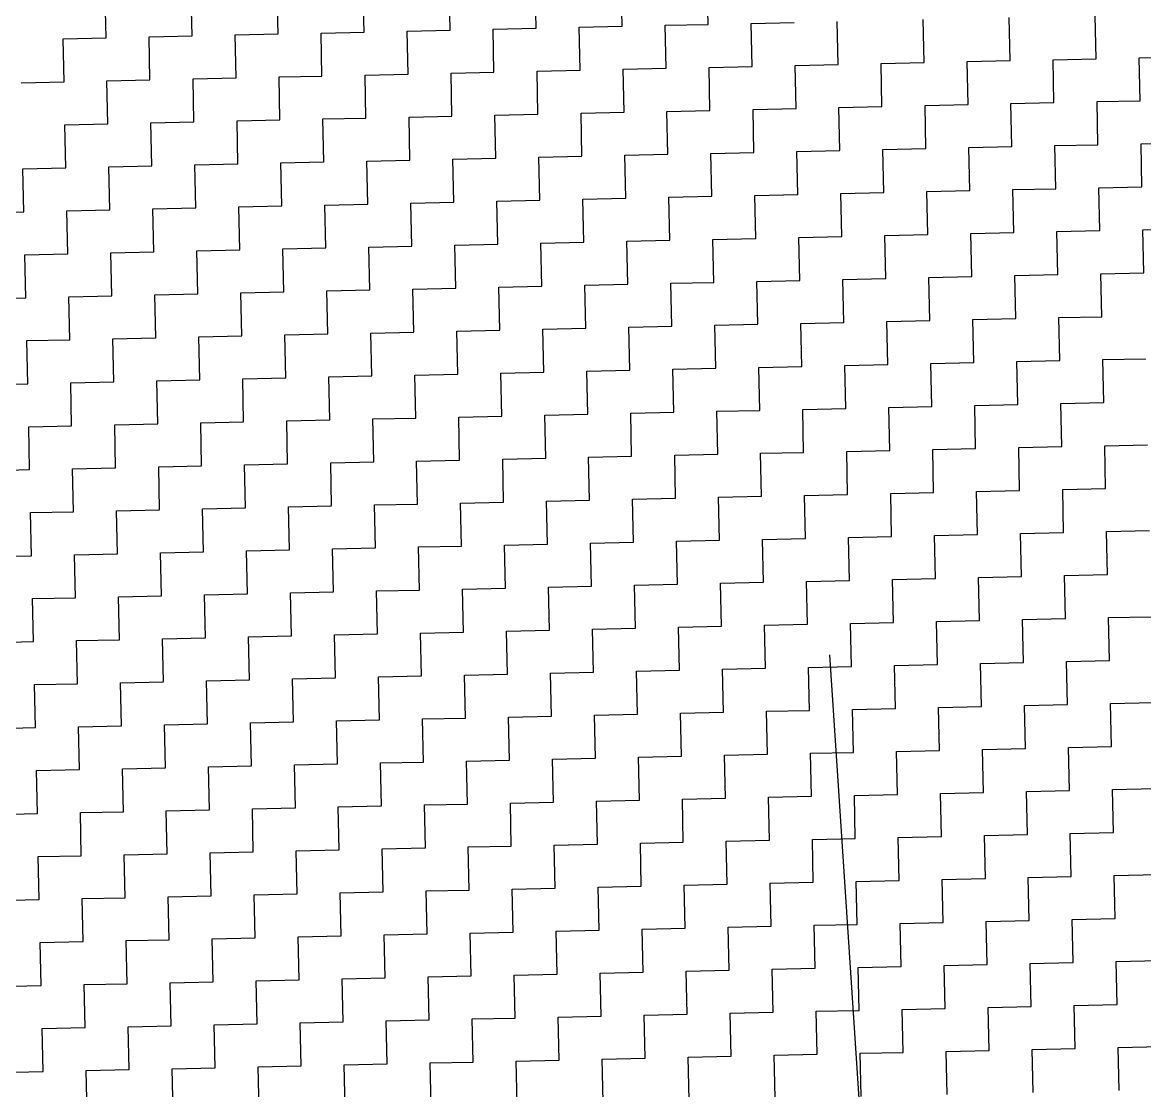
# Model space of a CAD drawing. Header units: metres. Extents: x 281463 to 283423, y 2096851 to 2099007.
# Drawn here: x 281798.3 to 281958.3, y 2097612.6 to 2097765 of the extents above; entities that cross this region are included whole.
import ezdxf

# ---------------------------------------------------------------- set-up
doc = ezdxf.new("R2010")
doc.units = ezdxf.units.M
doc.layers.add('POLY_HATCH', color=12, linetype='Continuous')

msp = doc.modelspace()

# ---------------------------------------------------------------- linework, layer by layer
msp.add_lwpolyline([(281927.27, 2097464.76), (281913.41, 2097674.76)])
at = {"layer": 'POLY_HATCH', "linetype": 'Continuous'}
for p, q in [((281834.7, 2097763.34), (281834.57, 2097769.47)), ((281846.97, 2097763.61), (281846.83, 2097769.74)), ((281859.23, 2097763.88), (281859.1, 2097770.02)), ((281871.5, 2097764.16), (281871.36, 2097770.29)), ((281883.76, 2097764.43), (281883.63, 2097770.57)), ((281896.03, 2097764.71), (281895.89, 2097770.84)), ((281810.17, 2097762.79), (281810.04, 2097768.92)), ((281822.44, 2097763.06), (281822.3, 2097769.19)), ((281889.9, 2097764.57), (281896.03, 2097764.71)), ((281890.03, 2097758.44), (281889.9, 2097764.57)), ((281902.16, 2097764.84), (281908.29, 2097764.98)), ((281902.3, 2097758.71), (281902.16, 2097764.84)), ((281914.56, 2097758.99), (281914.43, 2097765.12)), ((281926.83, 2097759.26), (281926.69, 2097765.39)), ((281939.09, 2097759.53), (281938.96, 2097765.67)), ((281951.36, 2097759.81), (281951.22, 2097765.94)), ((281816.31, 2097762.93), (281822.44, 2097763.06)), ((281816.44, 2097756.79), (281816.31, 2097762.93)), ((281828.57, 2097763.2), (281834.7, 2097763.34)), ((281828.71, 2097757.07), (281828.57, 2097763.2)), ((281840.84, 2097763.47), (281846.97, 2097763.61)), ((281840.97, 2097757.34), (281840.84, 2097763.47)), ((281853.1, 2097763.75), (281859.23, 2097763.88)), ((281853.24, 2097757.62), (281853.1, 2097763.75)), ((281865.37, 2097764.02), (281871.5, 2097764.16)), ((281865.5, 2097757.89), (281865.37, 2097764.02)), ((281877.63, 2097764.3), (281883.76, 2097764.43)), ((281877.77, 2097758.16), (281877.63, 2097764.3)), ((281804.04, 2097762.65), (281810.17, 2097762.79)), ((281804.18, 2097756.52), (281804.04, 2097762.65)), ((281945.23, 2097759.67), (281951.36, 2097759.81)), ((281945.36, 2097753.54), (281945.23, 2097759.67)), ((281957.49, 2097759.94), (281963.62, 2097760.08)), ((281957.63, 2097753.81), (281957.49, 2097759.94)), ((281871.64, 2097758.03), (281877.77, 2097758.16)), ((281883.9, 2097758.3), (281890.03, 2097758.44)), ((281884.04, 2097752.17), (281883.9, 2097758.3)), ((281896.17, 2097758.57), (281902.3, 2097758.71)), ((281896.3, 2097752.44), (281896.17, 2097758.57)), ((281908.43, 2097758.85), (281914.56, 2097758.99)), ((281908.57, 2097752.72), (281908.43, 2097758.85)), ((281920.7, 2097759.12), (281926.83, 2097759.26)), ((281920.83, 2097752.99), (281920.7, 2097759.12)), ((281932.96, 2097759.4), (281939.09, 2097759.53)), ((281933.1, 2097753.26), (281932.96, 2097759.4)), ((281798.05, 2097756.38), (281804.18, 2097756.52)), ((281810.31, 2097756.66), (281816.44, 2097756.79)), ((281810.45, 2097750.52), (281810.31, 2097756.66)), ((281822.58, 2097756.93), (281828.71, 2097757.07)), ((281822.71, 2097750.8), (281822.58, 2097756.93)), ((281834.84, 2097757.2), (281840.97, 2097757.34)), ((281834.98, 2097751.07), (281834.84, 2097757.2)), ((281847.11, 2097757.48), (281853.24, 2097757.62)), ((281847.24, 2097751.35), (281847.11, 2097757.48)), ((281859.37, 2097757.75), (281865.5, 2097757.89)), ((281859.51, 2097751.62), (281859.37, 2097757.75)), ((281871.77, 2097751.89), (281871.64, 2097758.03)), ((281926.97, 2097753.13), (281933.1, 2097753.26)), ((281939.23, 2097753.4), (281945.36, 2097753.54)), ((281939.37, 2097747.27), (281939.23, 2097753.4)), ((281951.5, 2097753.68), (281957.63, 2097753.81)), ((281951.63, 2097747.54), (281951.5, 2097753.68)), ((281865.64, 2097751.76), (281871.77, 2097751.89)), ((281865.78, 2097745.62), (281865.64, 2097751.76)), ((281877.91, 2097752.03), (281884.04, 2097752.17)), ((281878.04, 2097745.9), (281877.91, 2097752.03)), ((281890.17, 2097752.3), (281896.3, 2097752.44)), ((281890.31, 2097746.17), (281890.17, 2097752.3)), ((281902.44, 2097752.58), (281908.57, 2097752.72)), ((281902.57, 2097746.45), (281902.44, 2097752.58)), ((281914.7, 2097752.85), (281920.83, 2097752.99)), ((281914.84, 2097746.72), (281914.7, 2097752.85)), ((281927.1, 2097746.99), (281926.97, 2097753.13)), ((281804.32, 2097750.39), (281810.45, 2097750.52)), ((281804.45, 2097744.25), (281804.32, 2097750.39)), ((281816.58, 2097750.66), (281822.71, 2097750.8)), ((281816.72, 2097744.53), (281816.58, 2097750.66)), ((281828.85, 2097750.93), (281834.98, 2097751.07)), ((281828.98, 2097744.8), (281828.85, 2097750.93)), ((281841.11, 2097751.21), (281847.24, 2097751.35)), ((281841.25, 2097745.08), (281841.11, 2097751.21)), ((281853.38, 2097751.48), (281859.51, 2097751.62)), ((281853.51, 2097745.35), (281853.38, 2097751.48)), ((281920.97, 2097746.86), (281927.1, 2097746.99)), ((281921.11, 2097740.72), (281920.97, 2097746.86)), ((281933.24, 2097747.13), (281939.37, 2097747.27)), ((281933.37, 2097741), (281933.24, 2097747.13)), ((281945.5, 2097747.41), (281951.63, 2097747.54)), ((281945.64, 2097741.27), (281945.5, 2097747.41)), ((281957.77, 2097747.68), (281963.9, 2097747.82)), ((281957.9, 2097741.55), (281957.77, 2097747.68)), ((281847.38, 2097745.21), (281853.51, 2097745.35)), ((281859.65, 2097745.49), (281865.78, 2097745.62)), ((281859.78, 2097739.35), (281859.65, 2097745.49)), ((281871.91, 2097745.76), (281878.04, 2097745.9)), ((281872.05, 2097739.63), (281871.91, 2097745.76)), ((281884.18, 2097746.04), (281890.31, 2097746.17)), ((281884.31, 2097739.9), (281884.18, 2097746.04)), ((281896.44, 2097746.31), (281902.57, 2097746.45)), ((281896.58, 2097740.18), (281896.44, 2097746.31)), ((281908.71, 2097746.58), (281914.84, 2097746.72)), ((281908.84, 2097740.45), (281908.71, 2097746.58)), ((281798.32, 2097744.12), (281804.45, 2097744.25)), ((281798.46, 2097737.98), (281798.32, 2097744.12)), ((281810.58, 2097744.39), (281816.72, 2097744.53)), ((281810.72, 2097738.26), (281810.58, 2097744.39)), ((281822.85, 2097744.66), (281828.98, 2097744.8)), ((281822.99, 2097738.53), (281822.85, 2097744.66)), ((281835.11, 2097744.94), (281841.25, 2097745.08)), ((281835.25, 2097738.81), (281835.11, 2097744.94)), ((281847.52, 2097739.08), (281847.38, 2097745.21)), ((281902.71, 2097740.31), (281908.84, 2097740.45)), ((281914.97, 2097740.59), (281921.11, 2097740.72)), ((281915.11, 2097734.46), (281914.97, 2097740.59)), ((281927.24, 2097740.86), (281933.37, 2097741)), ((281927.38, 2097734.73), (281927.24, 2097740.86)), ((281939.51, 2097741.14), (281945.64, 2097741.27)), ((281939.64, 2097735), (281939.51, 2097741.14)), ((281951.77, 2097741.41), (281957.9, 2097741.55)), ((281951.91, 2097735.28), (281951.77, 2097741.41)), ((281841.38, 2097738.94), (281847.52, 2097739.08)), ((281841.52, 2097732.81), (281841.38, 2097738.94)), ((281853.65, 2097739.22), (281859.78, 2097739.35)), ((281853.79, 2097733.08), (281853.65, 2097739.22)), ((281865.91, 2097739.49), (281872.05, 2097739.63)), ((281866.05, 2097733.36), (281865.91, 2097739.49)), ((281878.18, 2097739.77), (281884.31, 2097739.9)), ((281878.32, 2097733.63), (281878.18, 2097739.77)), ((281890.44, 2097740.04), (281896.58, 2097740.18)), ((281890.58, 2097733.91), (281890.44, 2097740.04)), ((281902.85, 2097734.18), (281902.71, 2097740.31)), ((281792.32, 2097737.85), (281798.46, 2097737.98)), ((281804.59, 2097738.12), (281810.72, 2097738.26)), ((281804.73, 2097731.99), (281804.59, 2097738.12)), ((281816.85, 2097738.4), (281822.99, 2097738.53)), ((281816.99, 2097732.26), (281816.85, 2097738.4)), ((281829.12, 2097738.67), (281835.25, 2097738.81)), ((281829.26, 2097732.54), (281829.12, 2097738.67)), ((281896.71, 2097734.04), (281902.85, 2097734.18)), ((281896.85, 2097727.91), (281896.71, 2097734.04)), ((281908.98, 2097734.32), (281915.11, 2097734.46)), ((281909.12, 2097728.19), (281908.98, 2097734.32)), ((281921.24, 2097734.59), (281927.38, 2097734.73)), ((281921.38, 2097728.46), (281921.24, 2097734.59)), ((281933.51, 2097734.87), (281939.64, 2097735)), ((281933.65, 2097728.73), (281933.51, 2097734.87)), ((281945.77, 2097735.14), (281951.91, 2097735.28)), ((281945.91, 2097729.01), (281945.77, 2097735.14)), ((281958.04, 2097735.41), (281964.17, 2097735.55)), ((281958.18, 2097729.28), (281958.04, 2097735.41)), ((281823.12, 2097732.4), (281829.26, 2097732.54)), ((281835.39, 2097732.67), (281841.52, 2097732.81)), ((281835.53, 2097726.54), (281835.39, 2097732.67)), ((281847.65, 2097732.95), (281853.79, 2097733.08)), ((281847.79, 2097726.82), (281847.65, 2097732.95)), ((281859.92, 2097733.22), (281866.05, 2097733.36)), ((281860.06, 2097727.09), (281859.92, 2097733.22)), ((281872.18, 2097733.5), (281878.32, 2097733.63)), ((281872.32, 2097727.36), (281872.18, 2097733.5)), ((281884.45, 2097733.77), (281890.58, 2097733.91)), ((281884.59, 2097727.64), (281884.45, 2097733.77)), ((281798.59, 2097731.85), (281804.73, 2097731.99)), ((281798.73, 2097725.72), (281798.59, 2097731.85)), ((281810.86, 2097732.13), (281816.99, 2097732.26)), ((281811, 2097725.99), (281810.86, 2097732.13)), ((281823.26, 2097726.27), (281823.12, 2097732.4)), ((281952.04, 2097729.14), (281958.18, 2097729.28)), ((281890.72, 2097727.77), (281896.85, 2097727.91)), ((281890.86, 2097721.64), (281890.72, 2097727.77)), ((281902.98, 2097728.05), (281909.12, 2097728.19)), ((281903.12, 2097721.92), (281902.98, 2097728.05)), ((281915.25, 2097728.32), (281921.38, 2097728.46)), ((281915.39, 2097722.19), (281915.25, 2097728.32)), ((281927.51, 2097728.6), (281933.65, 2097728.73)), ((281927.65, 2097722.46), (281927.51, 2097728.6)), ((281939.78, 2097728.87), (281945.91, 2097729.01)), ((281939.92, 2097722.74), (281939.78, 2097728.87)), ((281952.18, 2097723.01), (281952.04, 2097729.14)), ((281817.13, 2097726.13), (281823.26, 2097726.27)), ((281817.27, 2097720), (281817.13, 2097726.13)), ((281829.39, 2097726.4), (281835.53, 2097726.54)), ((281829.53, 2097720.27), (281829.39, 2097726.4)), ((281841.66, 2097726.68), (281847.79, 2097726.82)), ((281841.8, 2097720.55), (281841.66, 2097726.68)), ((281853.92, 2097726.95), (281860.06, 2097727.09)), ((281854.06, 2097720.82), (281853.92, 2097726.95)), ((281866.19, 2097727.23), (281872.32, 2097727.36)), ((281866.33, 2097721.09), (281866.19, 2097727.23)), ((281878.45, 2097727.5), (281884.59, 2097727.64)), ((281878.59, 2097721.37), (281878.45, 2097727.5)), ((281792.6, 2097725.58), (281798.73, 2097725.72)), ((281804.86, 2097725.86), (281811, 2097725.99)), ((281805, 2097719.72), (281804.86, 2097725.86)), ((281946.05, 2097722.88), (281952.18, 2097723.01)), ((281946.19, 2097716.74), (281946.05, 2097722.88)), ((281872.46, 2097721.23), (281878.59, 2097721.37)), ((281884.72, 2097721.5), (281890.86, 2097721.64)), ((281884.86, 2097715.37), (281884.72, 2097721.5)), ((281896.99, 2097721.78), (281903.12, 2097721.92)), ((281897.13, 2097715.65), (281896.99, 2097721.78)), ((281909.25, 2097722.05), (281915.39, 2097722.19)), ((281909.39, 2097715.92), (281909.25, 2097722.05)), ((281921.52, 2097722.33), (281927.65, 2097722.46)), ((281921.66, 2097716.19), (281921.52, 2097722.33)), ((281933.78, 2097722.6), (281939.92, 2097722.74)), ((281933.92, 2097716.47), (281933.78, 2097722.6)), ((281798.87, 2097719.59), (281805, 2097719.72)), ((281811.13, 2097719.86), (281817.27, 2097720)), ((281811.27, 2097713.73), (281811.13, 2097719.86)), ((281823.4, 2097720.13), (281829.53, 2097720.27)), ((281823.54, 2097714), (281823.4, 2097720.13)), ((281835.66, 2097720.41), (281841.8, 2097720.55)), ((281835.8, 2097714.28), (281835.66, 2097720.41)), ((281847.93, 2097720.68), (281854.06, 2097720.82)), ((281848.07, 2097714.55), (281847.93, 2097720.68)), ((281860.19, 2097720.96), (281866.33, 2097721.09)), ((281860.33, 2097714.82), (281860.19, 2097720.96)), ((281872.6, 2097715.1), (281872.46, 2097721.23)), ((281799, 2097713.45), (281798.87, 2097719.59)), ((281927.79, 2097716.33), (281933.92, 2097716.47)), ((281940.05, 2097716.61), (281946.19, 2097716.74)), ((281940.19, 2097710.47), (281940.05, 2097716.61)), ((281952.32, 2097716.88), (281958.45, 2097717.02)), ((281952.46, 2097710.75), (281952.32, 2097716.88)), ((281866.46, 2097714.96), (281872.6, 2097715.1)), ((281866.6, 2097708.83), (281866.46, 2097714.96)), ((281878.73, 2097715.24), (281884.86, 2097715.37)), ((281878.86, 2097709.1), (281878.73, 2097715.24)), ((281890.99, 2097715.51), (281897.13, 2097715.65)), ((281891.13, 2097709.38), (281890.99, 2097715.51)), ((281903.26, 2097715.78), (281909.39, 2097715.92)), ((281903.4, 2097709.65), (281903.26, 2097715.78)), ((281915.52, 2097716.06), (281921.66, 2097716.19)), ((281915.66, 2097709.93), (281915.52, 2097716.06)), ((281927.93, 2097710.2), (281927.79, 2097716.33)), ((281792.87, 2097713.32), (281799, 2097713.45)), ((281805.14, 2097713.59), (281811.27, 2097713.73)), ((281805.27, 2097707.46), (281805.14, 2097713.59)), ((281817.4, 2097713.87), (281823.54, 2097714)), ((281817.54, 2097707.73), (281817.4, 2097713.87)), ((281829.67, 2097714.14), (281835.8, 2097714.28)), ((281829.8, 2097708.01), (281829.67, 2097714.14)), ((281841.93, 2097714.41), (281848.07, 2097714.55)), ((281842.07, 2097708.28), (281841.93, 2097714.41)), ((281854.2, 2097714.69), (281860.33, 2097714.82)), ((281854.33, 2097708.55), (281854.2, 2097714.69)), ((281921.79, 2097710.06), (281927.93, 2097710.2)), ((281921.93, 2097703.93), (281921.79, 2097710.06)), ((281934.06, 2097710.34), (281940.19, 2097710.47)), ((281934.19, 2097704.2), (281934.06, 2097710.34)), ((281946.32, 2097710.61), (281952.46, 2097710.75)), ((281946.46, 2097704.48), (281946.32, 2097710.61)), ((281848.2, 2097708.42), (281854.33, 2097708.55)), ((281860.47, 2097708.69), (281866.6, 2097708.83)), ((281860.6, 2097702.56), (281860.47, 2097708.69)), ((281872.73, 2097708.97), (281878.86, 2097709.1)), ((281872.87, 2097702.83), (281872.73, 2097708.97)), ((281885, 2097709.24), (281891.13, 2097709.38)), ((281885.13, 2097703.11), (281885, 2097709.24)), ((281897.26, 2097709.51), (281903.4, 2097709.65)), ((281897.4, 2097703.38), (281897.26, 2097709.51)), ((281909.53, 2097709.79), (281915.66, 2097709.93)), ((281909.66, 2097703.66), (281909.53, 2097709.79)), ((281799.14, 2097707.32), (281805.27, 2097707.46)), ((281799.28, 2097701.19), (281799.14, 2097707.32)), ((281811.41, 2097707.6), (281817.54, 2097707.73)), ((281811.54, 2097701.46), (281811.41, 2097707.6)), ((281823.67, 2097707.87), (281829.8, 2097708.01)), ((281823.81, 2097701.74), (281823.67, 2097707.87)), ((281835.94, 2097708.14), (281842.07, 2097708.28)), ((281836.07, 2097702.01), (281835.94, 2097708.14)), ((281848.34, 2097702.29), (281848.2, 2097708.42)), ((281903.53, 2097703.52), (281909.66, 2097703.66)), ((281915.8, 2097703.79), (281921.93, 2097703.93)), ((281915.93, 2097697.66), (281915.8, 2097703.79)), ((281928.06, 2097704.07), (281934.19, 2097704.2)), ((281928.2, 2097697.93), (281928.06, 2097704.07)), ((281940.33, 2097704.34), (281946.46, 2097704.48)), ((281940.46, 2097698.21), (281940.33, 2097704.34)), ((281952.59, 2097704.61), (281958.72, 2097704.75)), ((281952.73, 2097698.48), (281952.59, 2097704.61)), ((281842.21, 2097702.15), (281848.34, 2097702.29)), ((281842.34, 2097696.02), (281842.21, 2097702.15)), ((281854.47, 2097702.42), (281860.6, 2097702.56)), ((281854.61, 2097696.29), (281854.47, 2097702.42)), ((281866.74, 2097702.7), (281872.87, 2097702.83)), ((281866.87, 2097696.56), (281866.74, 2097702.7)), ((281879, 2097702.97), (281885.13, 2097703.11)), ((281879.14, 2097696.84), (281879, 2097702.97)), ((281891.27, 2097703.24), (281897.4, 2097703.38)), ((281891.4, 2097697.11), (281891.27, 2097703.24)), ((281903.67, 2097697.39), (281903.53, 2097703.52)), ((281793.15, 2097701.05), (281799.28, 2097701.19)), ((281805.41, 2097701.33), (281811.54, 2097701.46)), ((281805.55, 2097695.19), (281805.41, 2097701.33)), ((281817.68, 2097701.6), (281823.81, 2097701.74)), ((281817.81, 2097695.47), (281817.68, 2097701.6)), ((281829.94, 2097701.87), (281836.07, 2097702.01)), ((281830.08, 2097695.74), (281829.94, 2097701.87)), ((281897.54, 2097697.25), (281903.67, 2097697.39)), ((281897.67, 2097691.12), (281897.54, 2097697.25)), ((281909.8, 2097697.52), (281915.93, 2097697.66)), ((281909.94, 2097691.39), (281909.8, 2097697.52)), ((281922.07, 2097697.8), (281928.2, 2097697.93)), ((281922.2, 2097691.66), (281922.07, 2097697.8)), ((281934.33, 2097698.07), (281940.46, 2097698.21)), ((281934.47, 2097691.94), (281934.33, 2097698.07)), ((281946.6, 2097698.35), (281952.73, 2097698.48)), ((281946.73, 2097692.21), (281946.6, 2097698.35)), ((281823.95, 2097695.6), (281830.08, 2097695.74)), ((281836.21, 2097695.88), (281842.34, 2097696.02)), ((281836.35, 2097689.75), (281836.21, 2097695.88)), ((281848.48, 2097696.15), (281854.61, 2097696.29)), ((281848.61, 2097690.02), (281848.48, 2097696.15)), ((281860.74, 2097696.43), (281866.87, 2097696.56)), ((281860.88, 2097690.29), (281860.74, 2097696.43)), ((281873.01, 2097696.7), (281879.14, 2097696.84)), ((281873.14, 2097690.57), (281873.01, 2097696.7)), ((281885.27, 2097696.97), (281891.4, 2097697.11)), ((281885.41, 2097690.84), (281885.27, 2097696.97)), ((281799.42, 2097695.06), (281805.55, 2097695.19)), ((281799.55, 2097688.92), (281799.42, 2097695.06)), ((281811.68, 2097695.33), (281817.81, 2097695.47)), ((281811.82, 2097689.2), (281811.68, 2097695.33)), ((281824.08, 2097689.47), (281823.95, 2097695.6)), ((281952.87, 2097692.35), (281959, 2097692.49)), ((281879.28, 2097690.71), (281885.41, 2097690.84)), ((281891.54, 2097690.98), (281897.67, 2097691.12)), ((281891.68, 2097684.85), (281891.54, 2097690.98)), ((281903.81, 2097691.25), (281909.94, 2097691.39)), ((281903.94, 2097685.12), (281903.81, 2097691.25)), ((281916.07, 2097691.53), (281922.2, 2097691.66)), ((281916.21, 2097685.39), (281916.07, 2097691.53)), ((281928.34, 2097691.8), (281934.47, 2097691.94)), ((281928.47, 2097685.67), (281928.34, 2097691.8)), ((281940.6, 2097692.08), (281946.73, 2097692.21)), ((281940.74, 2097685.94), (281940.6, 2097692.08)), ((281953, 2097686.22), (281952.87, 2097692.35)), ((281817.95, 2097689.33), (281824.08, 2097689.47)), ((281818.09, 2097683.2), (281817.95, 2097689.33)), ((281830.22, 2097689.61), (281836.35, 2097689.75)), ((281830.35, 2097683.48), (281830.22, 2097689.61)), ((281842.48, 2097689.88), (281848.61, 2097690.02)), ((281842.62, 2097683.75), (281842.48, 2097689.88)), ((281854.75, 2097690.16), (281860.88, 2097690.29)), ((281854.88, 2097684.02), (281854.75, 2097690.16)), ((281867.01, 2097690.43), (281873.14, 2097690.57)), ((281867.15, 2097684.3), (281867.01, 2097690.43)), ((281879.41, 2097684.57), (281879.28, 2097690.71)), ((281793.42, 2097688.79), (281799.55, 2097688.92)), ((281805.69, 2097689.06), (281811.82, 2097689.2)), ((281805.82, 2097682.93), (281805.69, 2097689.06)), ((281946.87, 2097686.08), (281953, 2097686.22)), ((281947.01, 2097679.95), (281946.87, 2097686.08)), ((281873.28, 2097684.44), (281879.41, 2097684.57)), ((281873.42, 2097678.3), (281873.28, 2097684.44)), ((281885.55, 2097684.71), (281891.68, 2097684.85)), ((281885.68, 2097678.58), (281885.55, 2097684.71)), ((281897.81, 2097684.98), (281903.94, 2097685.12)), ((281897.95, 2097678.85), (281897.81, 2097684.98)), ((281910.08, 2097685.26), (281916.21, 2097685.39)), ((281910.21, 2097679.13), (281910.08, 2097685.26)), ((281922.34, 2097685.53), (281928.47, 2097685.67)), ((281922.48, 2097679.4), (281922.34, 2097685.53)), ((281934.61, 2097685.81), (281940.74, 2097685.94)), ((281934.74, 2097679.67), (281934.61, 2097685.81)), ((281799.69, 2097682.79), (281805.82, 2097682.93)), ((281811.96, 2097683.07), (281818.09, 2097683.2)), ((281812.09, 2097676.93), (281811.96, 2097683.07)), ((281824.22, 2097683.34), (281830.35, 2097683.48)), ((281824.36, 2097677.21), (281824.22, 2097683.34)), ((281836.49, 2097683.61), (281842.62, 2097683.75)), ((281836.62, 2097677.48), (281836.49, 2097683.61)), ((281848.75, 2097683.89), (281854.88, 2097684.02)), ((281848.89, 2097677.76), (281848.75, 2097683.89)), ((281861.02, 2097684.16), (281867.15, 2097684.3)), ((281861.15, 2097678.03), (281861.02, 2097684.16)), ((281799.83, 2097676.66), (281799.69, 2097682.79)), ((281928.61, 2097679.54), (281934.74, 2097679.67)), ((281940.88, 2097679.81), (281947.01, 2097679.95)), ((281941.01, 2097673.68), (281940.88, 2097679.81)), ((281953.14, 2097680.08), (281959.27, 2097680.22)), ((281953.28, 2097673.95), (281953.14, 2097680.08)), ((281867.29, 2097678.17), (281873.42, 2097678.3)), ((281867.42, 2097672.03), (281867.29, 2097678.17)), ((281879.55, 2097678.44), (281885.68, 2097678.58)), ((281879.69, 2097672.31), (281879.55, 2097678.44)), ((281891.82, 2097678.71), (281897.95, 2097678.85)), ((281891.95, 2097672.58), (281891.82, 2097678.71)), ((281904.08, 2097678.99), (281910.21, 2097679.13)), ((281904.22, 2097672.86), (281904.08, 2097678.99)), ((281916.35, 2097679.26), (281922.48, 2097679.4)), ((281916.48, 2097673.13), (281916.35, 2097679.26)), ((281928.75, 2097673.4), (281928.61, 2097679.54)), ((281793.69, 2097676.52), (281799.83, 2097676.66)), ((281805.96, 2097676.8), (281812.09, 2097676.93)), ((281806.1, 2097670.66), (281805.96, 2097676.8)), ((281818.22, 2097677.07), (281824.36, 2097677.21)), ((281818.36, 2097670.94), (281818.22, 2097677.07)), ((281830.49, 2097677.34), (281836.62, 2097677.48)), ((281830.63, 2097671.21), (281830.49, 2097677.34)), ((281842.75, 2097677.62), (281848.89, 2097677.76)), ((281842.89, 2097671.49), (281842.75, 2097677.62)), ((281855.02, 2097677.89), (281861.15, 2097678.03)), ((281855.16, 2097671.76), (281855.02, 2097677.89)), ((281922.61, 2097673.27), (281928.75, 2097673.4)), ((281922.75, 2097667.13), (281922.61, 2097673.27)), ((281934.88, 2097673.54), (281941.01, 2097673.68)), ((281935.02, 2097667.41), (281934.88, 2097673.54)), ((281947.14, 2097673.82), (281953.28, 2097673.95)), ((281947.28, 2097667.68), (281947.14, 2097673.82)), ((281849.02, 2097671.62), (281855.16, 2097671.76)), ((281861.29, 2097671.9), (281867.42, 2097672.03)), ((281861.43, 2097665.76), (281861.29, 2097671.9)), ((281873.55, 2097672.17), (281879.69, 2097672.31)), ((281873.69, 2097666.04), (281873.55, 2097672.17)), ((281885.82, 2097672.44), (281891.95, 2097672.58)), ((281885.96, 2097666.31), (281885.82, 2097672.44)), ((281898.08, 2097672.72), (281904.22, 2097672.86)), ((281898.22, 2097666.59), (281898.08, 2097672.72)), ((281910.35, 2097672.99), (281916.48, 2097673.13)), ((281910.49, 2097666.86), (281910.35, 2097672.99)), ((281799.96, 2097670.53), (281806.1, 2097670.66)), ((281800.1, 2097664.39), (281799.96, 2097670.53)), ((281812.23, 2097670.8), (281818.36, 2097670.94)), ((281812.37, 2097664.67), (281812.23, 2097670.8)), ((281824.49, 2097671.07), (281830.63, 2097671.21)), ((281824.63, 2097664.94), (281824.49, 2097671.07)), ((281836.76, 2097671.35), (281842.89, 2097671.49)), ((281836.9, 2097665.22), (281836.76, 2097671.35)), ((281849.16, 2097665.49), (281849.02, 2097671.62)), ((281904.35, 2097666.72), (281910.49, 2097666.86)), ((281916.62, 2097667), (281922.75, 2097667.13)), ((281916.76, 2097660.86), (281916.62, 2097667)), ((281928.88, 2097667.27), (281935.02, 2097667.41)), ((281929.02, 2097661.14), (281928.88, 2097667.27)), ((281941.15, 2097667.55), (281947.28, 2097667.68)), ((281941.29, 2097661.41), (281941.15, 2097667.55)), ((281953.41, 2097667.82), (281959.55, 2097667.96)), ((281953.55, 2097661.69), (281953.41, 2097667.82)), ((281843.03, 2097665.35), (281849.16, 2097665.49)), ((281843.17, 2097659.22), (281843.03, 2097665.35)), ((281855.29, 2097665.63), (281861.43, 2097665.76)), ((281855.43, 2097659.49), (281855.29, 2097665.63)), ((281867.56, 2097665.9), (281873.69, 2097666.04)), ((281867.7, 2097659.77), (281867.56, 2097665.9)), ((281879.82, 2097666.18), (281885.96, 2097666.31)), ((281879.96, 2097660.04), (281879.82, 2097666.18)), ((281892.09, 2097666.45), (281898.22, 2097666.59)), ((281892.23, 2097660.32), (281892.09, 2097666.45)), ((281904.49, 2097660.59), (281904.35, 2097666.72)), ((281793.97, 2097664.26), (281800.1, 2097664.39)), ((281806.23, 2097664.53), (281812.37, 2097664.67)), ((281806.37, 2097658.4), (281806.23, 2097664.53)), ((281818.5, 2097664.8), (281824.63, 2097664.94)), ((281818.64, 2097658.67), (281818.5, 2097664.8)), ((281830.76, 2097665.08), (281836.9, 2097665.22)), ((281830.9, 2097658.95), (281830.76, 2097665.08)), ((281898.36, 2097660.45), (281904.49, 2097660.59)), ((281898.5, 2097654.32), (281898.36, 2097660.45)), ((281910.62, 2097660.73), (281916.76, 2097660.86)), ((281910.76, 2097654.6), (281910.62, 2097660.73)), ((281922.89, 2097661), (281929.02, 2097661.14)), ((281923.03, 2097654.87), (281922.89, 2097661)), ((281935.15, 2097661.28), (281941.29, 2097661.41)), ((281935.29, 2097655.14), (281935.15, 2097661.28)), ((281947.42, 2097661.55), (281953.55, 2097661.69)), ((281947.56, 2097655.42), (281947.42, 2097661.55)), ((281824.77, 2097658.81), (281830.9, 2097658.95)), ((281837.03, 2097659.08), (281843.17, 2097659.22)), ((281837.17, 2097652.95), (281837.03, 2097659.08)), ((281849.3, 2097659.36), (281855.43, 2097659.49)), ((281849.44, 2097653.22), (281849.3, 2097659.36)), ((281861.56, 2097659.63), (281867.7, 2097659.77)), ((281861.7, 2097653.5), (281861.56, 2097659.63)), ((281873.83, 2097659.91), (281879.96, 2097660.04)), ((281873.97, 2097653.77), (281873.83, 2097659.91)), ((281886.09, 2097660.18), (281892.23, 2097660.32)), ((281886.23, 2097654.05), (281886.09, 2097660.18)), ((281800.24, 2097658.26), (281806.37, 2097658.4)), ((281800.38, 2097652.13), (281800.24, 2097658.26)), ((281812.5, 2097658.54), (281818.64, 2097658.67)), ((281812.64, 2097652.4), (281812.5, 2097658.54)), ((281824.91, 2097652.68), (281824.77, 2097658.81)), ((281953.69, 2097655.55), (281959.82, 2097655.69)), ((281880.1, 2097653.91), (281886.23, 2097654.05)), ((281892.36, 2097654.18), (281898.5, 2097654.32)), ((281892.5, 2097648.05), (281892.36, 2097654.18)), ((281904.63, 2097654.46), (281910.76, 2097654.6)), ((281904.77, 2097648.33), (281904.63, 2097654.46)), ((281916.89, 2097654.73), (281923.03, 2097654.87)), ((281917.03, 2097648.6), (281916.89, 2097654.73)), ((281929.16, 2097655.01), (281935.29, 2097655.14)), ((281929.3, 2097648.87), (281929.16, 2097655.01)), ((281941.42, 2097655.28), (281947.56, 2097655.42)), ((281941.56, 2097649.15), (281941.42, 2097655.28)), ((281953.83, 2097649.42), (281953.69, 2097655.55)), ((281818.77, 2097652.54), (281824.91, 2097652.68)), ((281818.91, 2097646.41), (281818.77, 2097652.54)), ((281831.04, 2097652.81), (281837.17, 2097652.95)), ((281831.17, 2097646.68), (281831.04, 2097652.81)), ((281843.3, 2097653.09), (281849.44, 2097653.22)), ((281843.44, 2097646.96), (281843.3, 2097653.09)), ((281855.57, 2097653.36), (281861.7, 2097653.5)), ((281855.71, 2097647.23), (281855.57, 2097653.36)), ((281867.83, 2097653.64), (281873.97, 2097653.77)), ((281867.97, 2097647.5), (281867.83, 2097653.64)), ((281880.24, 2097647.78), (281880.1, 2097653.91)), ((281794.24, 2097651.99), (281800.38, 2097652.13)), ((281806.51, 2097652.27), (281812.64, 2097652.4)), ((281806.64, 2097646.13), (281806.51, 2097652.27)), ((281947.69, 2097649.28), (281953.83, 2097649.42)), ((281947.83, 2097643.15), (281947.69, 2097649.28)), ((281874.1, 2097647.64), (281880.24, 2097647.78)), ((281874.24, 2097641.51), (281874.1, 2097647.64)), ((281886.37, 2097647.91), (281892.5, 2097648.05)), ((281886.5, 2097641.78), (281886.37, 2097647.91)), ((281898.63, 2097648.19), (281904.77, 2097648.33)), ((281898.77, 2097642.06), (281898.63, 2097648.19)), ((281910.9, 2097648.46), (281917.03, 2097648.6)), ((281911.03, 2097642.33), (281910.9, 2097648.46)), ((281923.16, 2097648.74), (281929.3, 2097648.87)), ((281923.3, 2097642.6), (281923.16, 2097648.74)), ((281935.43, 2097649.01), (281941.56, 2097649.15)), ((281935.57, 2097642.88), (281935.43, 2097649.01)), ((281800.51, 2097646), (281806.64, 2097646.13)), ((281812.78, 2097646.27), (281818.91, 2097646.41)), ((281812.91, 2097640.14), (281812.78, 2097646.27)), ((281825.04, 2097646.54), (281831.17, 2097646.68)), ((281825.18, 2097640.41), (281825.04, 2097646.54)), ((281837.31, 2097646.82), (281843.44, 2097646.96)), ((281837.44, 2097640.69), (281837.31, 2097646.82)), ((281849.57, 2097647.09), (281855.71, 2097647.23)), ((281849.71, 2097640.96), (281849.57, 2097647.09)), ((281861.84, 2097647.37), (281867.97, 2097647.5)), ((281861.97, 2097641.23), (281861.84, 2097647.37)), ((281800.65, 2097639.86), (281800.51, 2097646)), ((281929.43, 2097642.74), (281935.57, 2097642.88)), ((281941.7, 2097643.02), (281947.83, 2097643.15)), ((281941.83, 2097636.88), (281941.7, 2097643.02)), ((281953.96, 2097643.29), (281960.1, 2097643.43)), ((281954.1, 2097637.16), (281953.96, 2097643.29)), ((281855.84, 2097641.1), (281861.97, 2097641.23)), ((281868.11, 2097641.37), (281874.24, 2097641.51)), ((281868.24, 2097635.24), (281868.11, 2097641.37)), ((281880.37, 2097641.65), (281886.5, 2097641.78)), ((281880.51, 2097635.51), (281880.37, 2097641.65)), ((281892.64, 2097641.92), (281898.77, 2097642.06)), ((281892.77, 2097635.79), (281892.64, 2097641.92)), ((281904.9, 2097642.19), (281911.03, 2097642.33)), ((281905.04, 2097636.06), (281904.9, 2097642.19)), ((281917.17, 2097642.47), (281923.3, 2097642.6)), ((281917.3, 2097636.33), (281917.17, 2097642.47)), ((281929.57, 2097636.61), (281929.43, 2097642.74)), ((281794.52, 2097639.73), (281800.65, 2097639.86)), ((281806.78, 2097640), (281812.91, 2097640.14)), ((281806.92, 2097633.87), (281806.78, 2097640)), ((281819.05, 2097640.27), (281825.18, 2097640.41)), ((281819.18, 2097634.14), (281819.05, 2097640.27)), ((281831.31, 2097640.55), (281837.44, 2097640.69)), ((281831.45, 2097634.42), (281831.31, 2097640.55)), ((281843.58, 2097640.82), (281849.71, 2097640.96)), ((281843.71, 2097634.69), (281843.58, 2097640.82)), ((281855.98, 2097634.96), (281855.84, 2097641.1)), ((281923.44, 2097636.47), (281929.57, 2097636.61)), ((281923.57, 2097630.34), (281923.44, 2097636.47)), ((281935.7, 2097636.75), (281941.83, 2097636.88)), ((281935.84, 2097630.61), (281935.7, 2097636.75)), ((281947.97, 2097637.02), (281954.1, 2097637.16)), ((281948.1, 2097630.89), (281947.97, 2097637.02)), ((281849.85, 2097634.83), (281855.98, 2097634.96)), ((281849.98, 2097628.69), (281849.85, 2097634.83)), ((281862.11, 2097635.1), (281868.24, 2097635.24)), ((281862.25, 2097628.97), (281862.11, 2097635.1)), ((281874.38, 2097635.38), (281880.51, 2097635.51)), ((281874.51, 2097629.24), (281874.38, 2097635.38)), ((281886.64, 2097635.65), (281892.77, 2097635.79)), ((281886.78, 2097629.52), (281886.64, 2097635.65)), ((281898.91, 2097635.92), (281905.04, 2097636.06)), ((281899.04, 2097629.79), (281898.91, 2097635.92)), ((281911.17, 2097636.2), (281917.3, 2097636.33)), ((281911.31, 2097630.07), (281911.17, 2097636.2)), ((281800.79, 2097633.73), (281806.92, 2097633.87)), ((281800.92, 2097627.6), (281800.79, 2097633.73)), ((281813.05, 2097634.01), (281819.18, 2097634.14)), ((281813.19, 2097627.87), (281813.05, 2097634.01)), ((281825.32, 2097634.28), (281831.45, 2097634.42)), ((281825.45, 2097628.15), (281825.32, 2097634.28)), ((281837.58, 2097634.55), (281843.71, 2097634.69)), ((281837.72, 2097628.42), (281837.58, 2097634.55)), ((281905.18, 2097629.93), (281911.31, 2097630.07)), ((281917.44, 2097630.2), (281923.57, 2097630.34)), ((281917.58, 2097624.07), (281917.44, 2097630.2)), ((281929.71, 2097630.48), (281935.84, 2097630.61)), ((281929.84, 2097624.34), (281929.71, 2097630.48)), ((281941.97, 2097630.75), (281948.1, 2097630.89)), ((281942.11, 2097624.62), (281941.97, 2097630.75)), ((281954.24, 2097631.02), (281960.37, 2097631.16)), ((281954.37, 2097624.89), (281954.24, 2097631.02)), ((281843.85, 2097628.56), (281849.98, 2097628.69)), ((281843.99, 2097622.43), (281843.85, 2097628.56)), ((281856.12, 2097628.83), (281862.25, 2097628.97)), ((281856.25, 2097622.7), (281856.12, 2097628.83)), ((281868.38, 2097629.11), (281874.51, 2097629.24)), ((281868.52, 2097622.97), (281868.38, 2097629.11)), ((281880.65, 2097629.38), (281886.78, 2097629.52)), ((281880.78, 2097623.25), (281880.65, 2097629.38)), ((281892.91, 2097629.65), (281899.04, 2097629.79)), ((281893.05, 2097623.52), (281892.91, 2097629.65)), ((281905.31, 2097623.8), (281905.18, 2097629.93)), ((281794.79, 2097627.46), (281800.92, 2097627.6)), ((281807.06, 2097627.74), (281813.19, 2097627.87)), ((281807.19, 2097621.6), (281807.06, 2097627.74)), ((281819.32, 2097628.01), (281825.45, 2097628.15)), ((281819.46, 2097621.88), (281819.32, 2097628.01)), ((281831.59, 2097628.28), (281837.72, 2097628.42)), ((281831.72, 2097622.15), (281831.59, 2097628.28)), ((281899.18, 2097623.66), (281905.31, 2097623.8)), ((281899.32, 2097617.53), (281899.18, 2097623.66)), ((281911.45, 2097623.93), (281917.58, 2097624.07)), ((281911.58, 2097617.8), (281911.45, 2097623.93)), ((281923.71, 2097624.21), (281929.84, 2097624.34)), ((281923.85, 2097618.07), (281923.71, 2097624.21)), ((281935.98, 2097624.48), (281942.11, 2097624.62)), ((281936.11, 2097618.35), (281935.98, 2097624.48)), ((281948.24, 2097624.75), (281954.37, 2097624.89)), ((281948.38, 2097618.62), (281948.24, 2097624.75)), ((281825.59, 2097622.01), (281831.72, 2097622.15)), ((281837.86, 2097622.29), (281843.99, 2097622.43)), ((281837.99, 2097616.16), (281837.86, 2097622.29)), ((281850.12, 2097622.56), (281856.25, 2097622.7)), ((281850.26, 2097616.43), (281850.12, 2097622.56)), ((281862.39, 2097622.84), (281868.52, 2097622.97)), ((281862.52, 2097616.7), (281862.39, 2097622.84)), ((281874.65, 2097623.11), (281880.78, 2097623.25)), ((281874.79, 2097616.98), (281874.65, 2097623.11)), ((281886.92, 2097623.38), (281893.05, 2097623.52)), ((281887.05, 2097617.25), (281886.92, 2097623.38)), ((281801.06, 2097621.47), (281807.19, 2097621.6)), ((281801.2, 2097615.33), (281801.06, 2097621.47)), ((281813.33, 2097621.74), (281819.46, 2097621.88)), ((281813.46, 2097615.61), (281813.33, 2097621.74)), ((281825.73, 2097615.88), (281825.59, 2097622.01)), ((281954.51, 2097618.76), (281960.64, 2097618.9)), ((281880.92, 2097617.11), (281887.05, 2097617.25)), ((281893.19, 2097617.39), (281899.32, 2097617.53)), ((281893.32, 2097611.26), (281893.19, 2097617.39)), ((281905.45, 2097617.66), (281911.58, 2097617.8)), ((281905.59, 2097611.53), (281905.45, 2097617.66)), ((281917.72, 2097617.94), (281923.85, 2097618.07)), ((281917.85, 2097611.8), (281917.72, 2097617.94)), ((281929.98, 2097618.21), (281936.11, 2097618.35)), ((281930.12, 2097612.08), (281929.98, 2097618.21)), ((281942.25, 2097618.49), (281948.38, 2097618.62)), ((281942.38, 2097612.35), (281942.25, 2097618.49)), ((281954.65, 2097612.63), (281954.51, 2097618.76)), ((281819.6, 2097615.74), (281825.73, 2097615.88)), ((281819.73, 2097609.61), (281819.6, 2097615.74)), ((281831.86, 2097616.02), (281837.99, 2097616.16)), ((281832, 2097609.89), (281831.86, 2097616.02)), ((281844.13, 2097616.29), (281850.26, 2097616.43)), ((281844.26, 2097610.16), (281844.13, 2097616.29)), ((281856.39, 2097616.57), (281862.52, 2097616.7)), ((281856.53, 2097610.43), (281856.39, 2097616.57)), ((281868.66, 2097616.84), (281874.79, 2097616.98)), ((281868.79, 2097610.71), (281868.66, 2097616.84)), ((281881.06, 2097610.98), (281880.92, 2097617.11)), ((281795.06, 2097615.2), (281801.2, 2097615.33)), ((281807.33, 2097615.47), (281813.46, 2097615.61)), ((281807.47, 2097609.34), (281807.33, 2097615.47))]:
    msp.add_line(p, q, dxfattribs=at)

doc.saveas('drawing.dxf')
